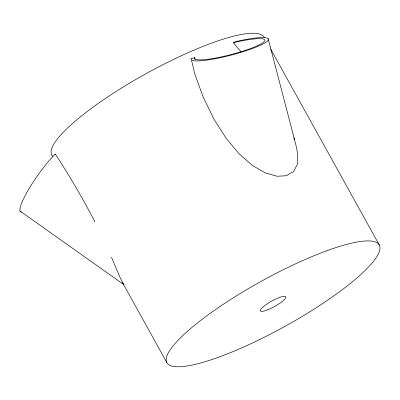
<?xml version="1.0" encoding="UTF-8"?>
<svg xmlns="http://www.w3.org/2000/svg" width="400" height="400" viewBox="0 0 400 400"><rect width="100%" height="100%" fill="white"/><g stroke="black" fill="none" stroke-linecap="round" stroke-linejoin="round"><path stroke-width="0.6" d="M195.095 59.295L194.68 57.575L191.15 58.735L191.12 59.87A40.1 6.05 -14.6 0 0 253.15 48.25A40.1 6.05 -14.6 0 0 244.64 39.68L235.76 41.555L233.33 42.7L240.89 51.655M194.68 57.575L194.65 58.9A36.425 5.495 -14.6 0 0 231.035 54.585A36.425 5.495 -14.6 0 0 264.87 40.56A36.425 5.495 -14.6 0 0 234.385 42.435L233.33 42.7M55.19 154.32L55.24 154.04L59.505 160.48C72.19 180.48 84.155 200.93 94.97 222M55.24 154.04L53.235 156.03A40.1 7.03 -54.7 0 0 27.115 192.03A40.1 7.03 -54.7 0 0 21.515 212.055M20 211.02L123.985 284.73M123.575 284.46L119.645 276.585L111.44 257.18M270.635 48.965L379.39 245.165A121.42 25.45 -29 0 1 229.85 352.885A121.42 25.45 -29 0 1 210.035 313.465A121.42 25.45 -29 0 1 379.39 245.165M122.355 282.345L166.795 362.51M293.835 137.905C296.725 146.495 298.495 155.425 297.29 164.495L293.395 171.83L290.16 173.355L286.445 175.765L276.97 176.235L265.565 172.995L252.86 165.745L239.55 154.275L226.32 138.57L213.93 119.115L203.16 97L194.795 73.955L191.665 60.89M268.155 38.665L294.52 139.645M191.15 58.735L191.23 59.075M52.84 156.385A121.42 25.45 -29 0 1 142.54 75.63A121.42 25.45 -29 0 1 264.275 37.49M267.87 309.735A14.57 3.055 -29 0 0 285.85 296.805A14.57 3.055 -29 0 0 265.555 304.97A14.57 3.055 -29 0 0 267.87 309.735"/></g></svg>
